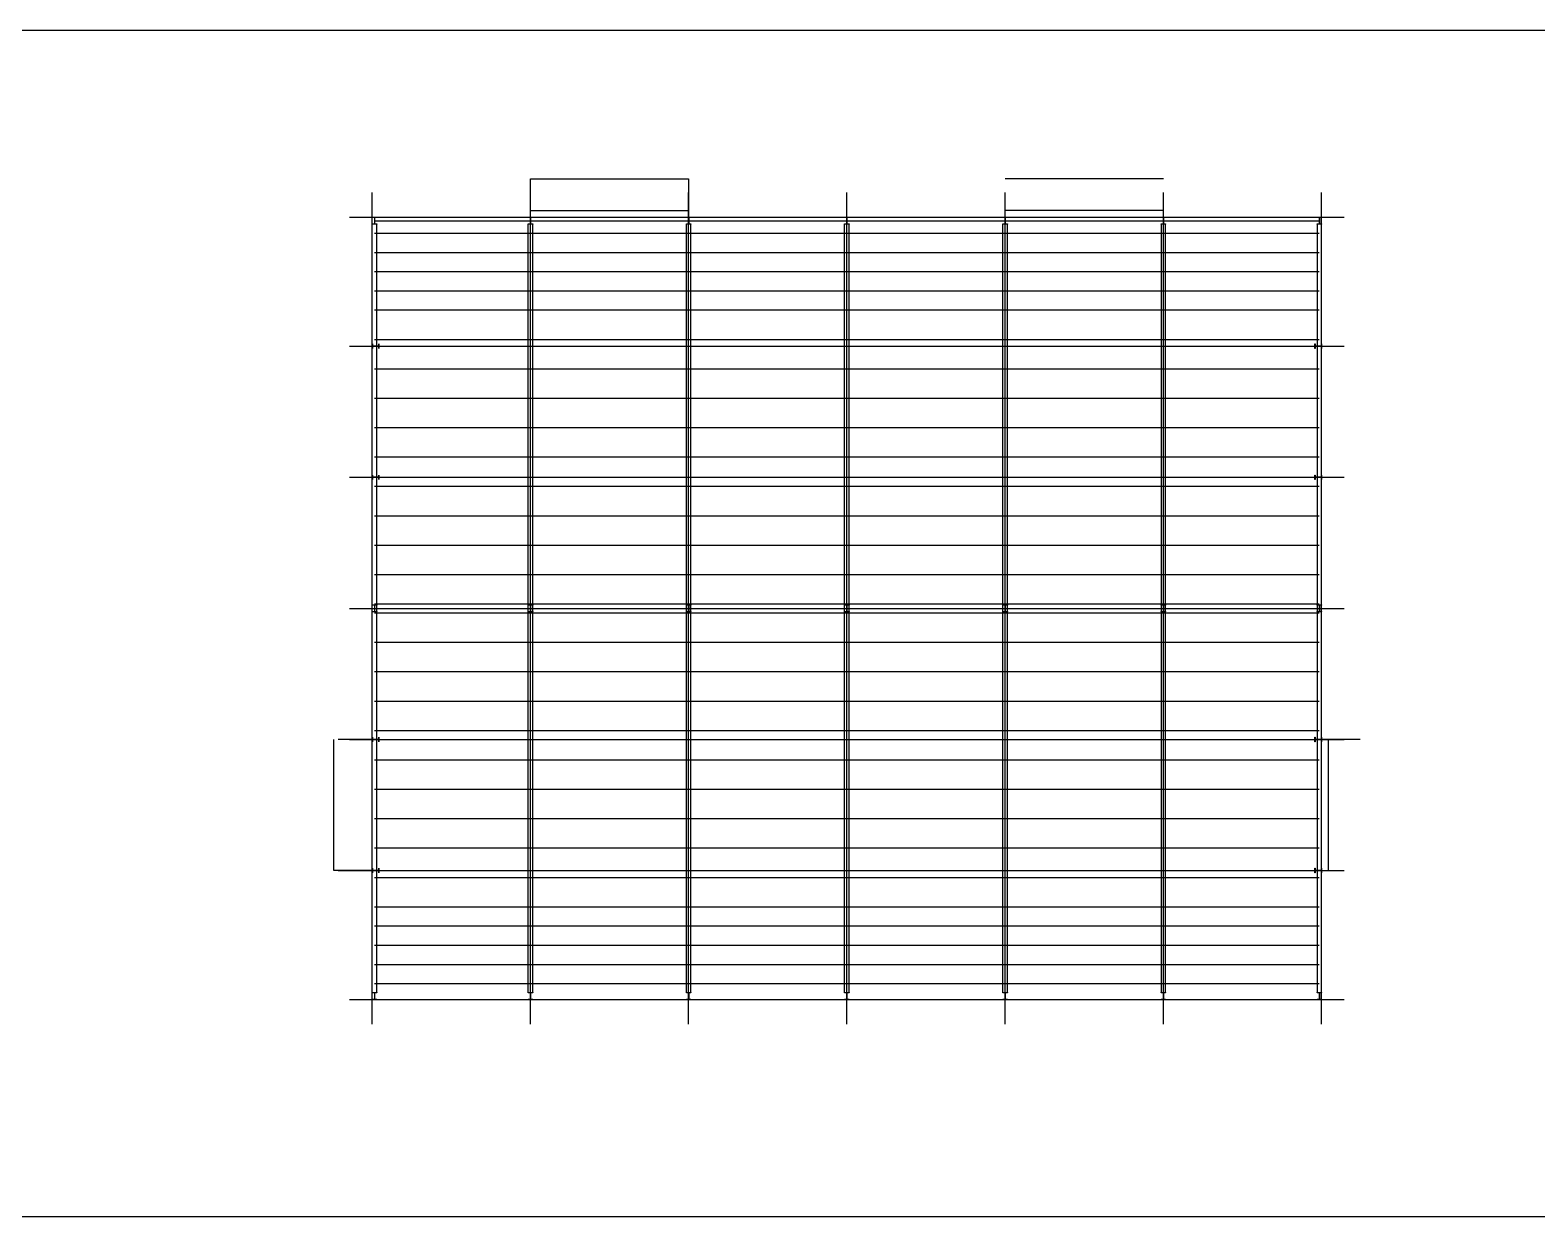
# Model space of a CAD drawing. Extents: x 102162 to 621267, y -39398 to 328893.
# Drawn here: x 296639 to 363292, y 55102 to 107602 of the extents above; entities that cross this region are included whole.
import ezdxf

# ---------------------------------------------------------------- set-up
doc = ezdxf.new("R2010")
doc.units = 0
doc.header["$LTSCALE"] = 1000
doc.header["$MEASUREMENT"] = 0
doc.linetypes.add('DOTE', pattern=[2.42, 2, -0.2, 0.02, -0.2])
doc.layers.add('DOTE', color=1, linetype='Continuous')

msp = doc.modelspace()

# ---------------------------------------------------------------- linework, layer by layer
at = {"color": 0}
for p, q in [((318769.4, 99321.1), (318769.4, 101021.1)), ((318769.4, 101021.1), (325769.4, 101021.1)), ((325769.4, 101021.1), (325769.4, 99321.1)), ((346769.4, 101021.1), (339769.4, 101021.1)), ((318769.4, 99621.1), (325769.4, 99621.1)), ((346769.4, 99621.1), (339769.4, 99621.1))]:
    msp.add_line(p, q, dxfattribs=at)
for p, q in [((318769.4, 99321.1), (318769.4, 100821.1)), ((325769.4, 100821.1), (325769.4, 99321.1)), ((311872.4, 98621.1), (353666.4, 98621.1)), ((311872.4, 97771.1), (353666.4, 97771.1)), ((311872.4, 96921.1), (353666.4, 96921.1)), ((311872.4, 96071.1), (353666.4, 96071.1)), ((311872.4, 95221.1), (353666.4, 95221.1)), ((311872.4, 93921.1), (353666.4, 93921.1)), ((311872.4, 92621.1), (353666.4, 92621.1)), ((311872.4, 91321.1), (353666.4, 91321.1)), ((311872.4, 90021.1), (353666.4, 90021.1)), ((311872.4, 88721.1), (353666.4, 88721.1)), ((311872.4, 87421.1), (353666.4, 87421.1)), ((311872.4, 86121.1), (353666.4, 86121.1)), ((311872.4, 84821.1), (353666.4, 84821.1)), ((311872.4, 83521.1), (353666.4, 83521.1)), ((311872.4, 82221.1), (353666.4, 82221.1)), ((311872.4, 81821.1), (353666.4, 81821.1)), ((311872.4, 80521.1), (353666.4, 80521.1)), ((311872.4, 79221.1), (353666.4, 79221.1)), ((311872.4, 77921.1), (353666.4, 77921.1)), ((310069.4, 70421.1), (310069.4, 76221.1)), ((311769.4, 76221.1), (310269.4, 76221.1)), ((311872.4, 76621.1), (353666.4, 76621.1)), ((355469.4, 76221.1), (353769.4, 76221.1)), ((354069.4, 70421.1), (354069.4, 76221.1)), ((311872.4, 75321.1), (353666.4, 75321.1)), ((311872.4, 74021.1), (353666.4, 74021.1)), ((311872.4, 72721.1), (353666.4, 72721.1)), ((311872.4, 71421.1), (353666.4, 71421.1)), ((311769.4, 70421.1), (310069.4, 70421.1)), ((310269.4, 70421.1), (311769.4, 70421.1)), ((311872.4, 70121.1), (353666.4, 70121.1)), ((311872.4, 68821.1), (353666.4, 68821.1)), ((311872.4, 67971.1), (353666.4, 67971.1)), ((311872.4, 67121.1), (353666.4, 67121.1)), ((311872.4, 66271.1), (353666.4, 66271.1)), ((311872.4, 65421.1), (353666.4, 65421.1))]:
    msp.add_line(p, q)
at = {"color": 4}
for p, q in [((311769.4, 99311.1), (311769.4, 99321.1)), ((311769.4, 99321.1), (311869.4, 99321.1)), ((311869.4, 99321.1), (311969.4, 99321.1)), ((311969.4, 99321.1), (311969.4, 99311.1)), ((318669.4, 99311.1), (318669.4, 99321.1)), ((318669.4, 99321.1), (318769.4, 99321.1)), ((318769.4, 99321.1), (318869.4, 99321.1)), ((318869.4, 99321.1), (318869.4, 99311.1)), ((325669.4, 99311.1), (325669.4, 99321.1)), ((325669.4, 99321.1), (325769.4, 99321.1)), ((325769.4, 99321.1), (325869.4, 99321.1)), ((325869.4, 99321.1), (325869.4, 99311.1)), ((332669.4, 99311.1), (332669.4, 99321.1)), ((332669.4, 99321.1), (332769.4, 99321.1)), ((332769.4, 99321.1), (332869.4, 99321.1)), ((332869.4, 99321.1), (332869.4, 99311.1)), ((339669.4, 99311.1), (339669.4, 99321.1)), ((339669.4, 99321.1), (339769.4, 99321.1)), ((339769.4, 99321.1), (339869.4, 99321.1)), ((339869.4, 99321.1), (339869.4, 99311.1)), ((346669.4, 99311.1), (346669.4, 99321.1)), ((346669.4, 99321.1), (346769.4, 99321.1)), ((346769.4, 99321.1), (346869.4, 99321.1)), ((346869.4, 99321.1), (346869.4, 99311.1)), ((353569.4, 99311.1), (353569.4, 99321.1)), ((353569.4, 99321.1), (353669.4, 99321.1)), ((353669.4, 99321.1), (353769.4, 99321.1)), ((353769.4, 99321.1), (353769.4, 99311.1)), ((311969.4, 99311.1), (311769.4, 99311.1)), ((311769.4, 99021.1), (311769.4, 99031.1)), ((311769.4, 99031.1), (311969.4, 99031.1)), ((311869.4, 99021.1), (311769.4, 99021.1)), ((311769.4, 65021.1), (311769.4, 99021.1)), ((311969.4, 99021.1), (311869.4, 99021.1)), ((311969.4, 99031.1), (311969.4, 99021.1)), ((311969.4, 65021.1), (311969.4, 99021.1)), ((318869.4, 99311.1), (318669.4, 99311.1)), ((318669.4, 99021.1), (318669.4, 99031.1)), ((318669.4, 99031.1), (318869.4, 99031.1)), ((318769.4, 99021.1), (318669.4, 99021.1)), ((318669.4, 65021.1), (318669.4, 99021.1)), ((318869.4, 99021.1), (318769.4, 99021.1)), ((318869.4, 99031.1), (318869.4, 99021.1)), ((318869.4, 65021.1), (318869.4, 99021.1)), ((325869.4, 99311.1), (325669.4, 99311.1)), ((325669.4, 99021.1), (325669.4, 99031.1)), ((325669.4, 99031.1), (325869.4, 99031.1)), ((325769.4, 99021.1), (325669.4, 99021.1)), ((325669.4, 65021.1), (325669.4, 99021.1)), ((325869.4, 99021.1), (325769.4, 99021.1)), ((325869.4, 99031.1), (325869.4, 99021.1)), ((325869.4, 65021.1), (325869.4, 99021.1)), ((332869.4, 99311.1), (332669.4, 99311.1)), ((332669.4, 99021.1), (332669.4, 99031.1)), ((332669.4, 99031.1), (332869.4, 99031.1)), ((332769.4, 99021.1), (332669.4, 99021.1)), ((332669.4, 65021.1), (332669.4, 99021.1)), ((332869.4, 99021.1), (332769.4, 99021.1)), ((332869.4, 99031.1), (332869.4, 99021.1)), ((332869.4, 65021.1), (332869.4, 99021.1)), ((339869.4, 99311.1), (339669.4, 99311.1)), ((339669.4, 99021.1), (339669.4, 99031.1)), ((339669.4, 99031.1), (339869.4, 99031.1)), ((339769.4, 99021.1), (339669.4, 99021.1)), ((339669.4, 65021.1), (339669.4, 99021.1)), ((339869.4, 99021.1), (339769.4, 99021.1)), ((339869.4, 99031.1), (339869.4, 99021.1)), ((339869.4, 65021.1), (339869.4, 99021.1)), ((346869.4, 99311.1), (346669.4, 99311.1)), ((346669.4, 99021.1), (346669.4, 99031.1)), ((346669.4, 99031.1), (346869.4, 99031.1)), ((346769.4, 99021.1), (346669.4, 99021.1)), ((346669.4, 99021.1), (346669.4, 65021.1)), ((346869.4, 99021.1), (346769.4, 99021.1)), ((346869.4, 99031.1), (346869.4, 99021.1)), ((346869.4, 65021.1), (346869.4, 99021.1)), ((353769.4, 99311.1), (353569.4, 99311.1)), ((353569.4, 99021.1), (353569.4, 99031.1)), ((353569.4, 99031.1), (353769.4, 99031.1)), ((353669.4, 99021.1), (353569.4, 99021.1)), ((353569.4, 99021.1), (353569.4, 65021.1)), ((353769.4, 99021.1), (353669.4, 99021.1)), ((353769.4, 99031.1), (353769.4, 99021.1)), ((353769.4, 65021.1), (353769.4, 99021.1)), ((311769.4, 93621.1), (311769.4, 93721.1)), ((311769.4, 93721.1), (311779.4, 93721.1)), ((311769.4, 93521.1), (311769.4, 93621.1)), ((311779.4, 93521.1), (311769.4, 93521.1)), ((311779.4, 93721.1), (311779.4, 93521.1)), ((312059.4, 93521.1), (312059.4, 93721.1)), ((312059.4, 93721.1), (312069.4, 93721.1)), ((312069.4, 93521.1), (312059.4, 93521.1)), ((312069.4, 93721.1), (312069.4, 93621.1)), ((312069.4, 93621.1), (312069.4, 93521.1)), ((353469.4, 93621.1), (353469.4, 93721.1)), ((353469.4, 93721.1), (353479.4, 93721.1)), ((353469.4, 93521.1), (353469.4, 93621.1)), ((353479.4, 93521.1), (353469.4, 93521.1)), ((353479.4, 93721.1), (353479.4, 93521.1)), ((353759.4, 93521.1), (353759.4, 93721.1)), ((353759.4, 93721.1), (353769.4, 93721.1)), ((353769.4, 93521.1), (353759.4, 93521.1)), ((353769.4, 93721.1), (353769.4, 93621.1)), ((353769.4, 93621.1), (353769.4, 93521.1)), ((311769.4, 87821.1), (311769.4, 87921.1)), ((311769.4, 87921.1), (311779.4, 87921.1)), ((311769.4, 87721.1), (311769.4, 87821.1)), ((311779.4, 87721.1), (311769.4, 87721.1)), ((311779.4, 87921.1), (311779.4, 87721.1)), ((312059.4, 87721.1), (312059.4, 87921.1)), ((312059.4, 87921.1), (312069.4, 87921.1)), ((312069.4, 87721.1), (312059.4, 87721.1)), ((312069.4, 87921.1), (312069.4, 87821.1)), ((312069.4, 87821.1), (312069.4, 87721.1)), ((353469.4, 87821.1), (353469.4, 87921.1)), ((353469.4, 87921.1), (353479.4, 87921.1)), ((353469.4, 87721.1), (353469.4, 87821.1)), ((353479.4, 87721.1), (353469.4, 87721.1)), ((353479.4, 87921.1), (353479.4, 87721.1)), ((353759.4, 87721.1), (353759.4, 87921.1)), ((353759.4, 87921.1), (353769.4, 87921.1)), ((353769.4, 87721.1), (353759.4, 87721.1)), ((353769.4, 87921.1), (353769.4, 87821.1)), ((353769.4, 87821.1), (353769.4, 87721.1)), ((311769.4, 82161.1), (311769.4, 82171.1)), ((311769.4, 82171.1), (311869.4, 82171.1)), ((311969.4, 82161.1), (311769.4, 82161.1)), ((311869.4, 82171.1), (311969.4, 82171.1)), ((311969.4, 82171.1), (311969.4, 82161.1)), ((318669.4, 82161.1), (318669.4, 82171.1)), ((318669.4, 82171.1), (318769.4, 82171.1)), ((318869.4, 82161.1), (318669.4, 82161.1)), ((318769.4, 82171.1), (318869.4, 82171.1)), ((318869.4, 82171.1), (318869.4, 82161.1)), ((325669.4, 82161.1), (325669.4, 82171.1)), ((325669.4, 82171.1), (325769.4, 82171.1)), ((325869.4, 82161.1), (325669.4, 82161.1)), ((325769.4, 82171.1), (325869.4, 82171.1)), ((325869.4, 82171.1), (325869.4, 82161.1)), ((332669.4, 82161.1), (332669.4, 82171.1)), ((332669.4, 82171.1), (332769.4, 82171.1)), ((332869.4, 82161.1), (332669.4, 82161.1)), ((332769.4, 82171.1), (332869.4, 82171.1)), ((332869.4, 82171.1), (332869.4, 82161.1)), ((339669.4, 82161.1), (339669.4, 82171.1)), ((339669.4, 82171.1), (339769.4, 82171.1)), ((339869.4, 82161.1), (339669.4, 82161.1)), ((339769.4, 82171.1), (339869.4, 82171.1)), ((339869.4, 82171.1), (339869.4, 82161.1)), ((346669.4, 82161.1), (346669.4, 82171.1)), ((346669.4, 82171.1), (346769.4, 82171.1)), ((346869.4, 82161.1), (346669.4, 82161.1)), ((346769.4, 82171.1), (346869.4, 82171.1)), ((346869.4, 82171.1), (346869.4, 82161.1)), ((353569.4, 82161.1), (353569.4, 82171.1)), ((353569.4, 82171.1), (353669.4, 82171.1)), ((353769.4, 82161.1), (353569.4, 82161.1)), ((353669.4, 82171.1), (353769.4, 82171.1)), ((353769.4, 82171.1), (353769.4, 82161.1)), ((311769.4, 81871.1), (311769.4, 81881.1)), ((311769.4, 81881.1), (311969.4, 81881.1)), ((311869.4, 81871.1), (311769.4, 81871.1)), ((311969.4, 81871.1), (311869.4, 81871.1)), ((311969.4, 81881.1), (311969.4, 81871.1)), ((318669.4, 81871.1), (318669.4, 81881.1)), ((318669.4, 81881.1), (318869.4, 81881.1)), ((318769.4, 81871.1), (318669.4, 81871.1)), ((318869.4, 81871.1), (318769.4, 81871.1)), ((318869.4, 81881.1), (318869.4, 81871.1)), ((325669.4, 81871.1), (325669.4, 81881.1)), ((325669.4, 81881.1), (325869.4, 81881.1)), ((325769.4, 81871.1), (325669.4, 81871.1)), ((325869.4, 81871.1), (325769.4, 81871.1)), ((325869.4, 81881.1), (325869.4, 81871.1)), ((332669.4, 81871.1), (332669.4, 81881.1)), ((332669.4, 81881.1), (332869.4, 81881.1)), ((332769.4, 81871.1), (332669.4, 81871.1)), ((332869.4, 81871.1), (332769.4, 81871.1)), ((332869.4, 81881.1), (332869.4, 81871.1)), ((339669.4, 81871.1), (339669.4, 81881.1)), ((339669.4, 81881.1), (339869.4, 81881.1)), ((339769.4, 81871.1), (339669.4, 81871.1)), ((339869.4, 81871.1), (339769.4, 81871.1)), ((339869.4, 81881.1), (339869.4, 81871.1)), ((346669.4, 81871.1), (346669.4, 81881.1)), ((346669.4, 81881.1), (346869.4, 81881.1)), ((346769.4, 81871.1), (346669.4, 81871.1)), ((346869.4, 81871.1), (346769.4, 81871.1)), ((346869.4, 81881.1), (346869.4, 81871.1)), ((353569.4, 81871.1), (353569.4, 81881.1)), ((353569.4, 81881.1), (353769.4, 81881.1)), ((353669.4, 81871.1), (353569.4, 81871.1)), ((353769.4, 81871.1), (353669.4, 81871.1)), ((353769.4, 81881.1), (353769.4, 81871.1)), ((311769.4, 76221.1), (311769.4, 76321.1)), ((311769.4, 76321.1), (311779.4, 76321.1)), ((311769.4, 76121.1), (311769.4, 76221.1)), ((311779.4, 76121.1), (311769.4, 76121.1)), ((311779.4, 76321.1), (311779.4, 76121.1)), ((312059.4, 76121.1), (312059.4, 76321.1)), ((312059.4, 76321.1), (312069.4, 76321.1)), ((312069.4, 76121.1), (312059.4, 76121.1)), ((312069.4, 76321.1), (312069.4, 76221.1)), ((312069.4, 76221.1), (312069.4, 76121.1)), ((353469.4, 76221.1), (353469.4, 76321.1)), ((353469.4, 76321.1), (353479.4, 76321.1)), ((353469.4, 76121.1), (353469.4, 76221.1)), ((353479.4, 76121.1), (353469.4, 76121.1)), ((353479.4, 76321.1), (353479.4, 76121.1)), ((353759.4, 76121.1), (353759.4, 76321.1)), ((353759.4, 76321.1), (353769.4, 76321.1)), ((353769.4, 76121.1), (353759.4, 76121.1)), ((353769.4, 76321.1), (353769.4, 76221.1)), ((353769.4, 76221.1), (353769.4, 76121.1)), ((311769.4, 70421.1), (311769.4, 70521.1)), ((311769.4, 70521.1), (311779.4, 70521.1)), ((311769.4, 70321.1), (311769.4, 70421.1)), ((311779.4, 70321.1), (311769.4, 70321.1)), ((311779.4, 70521.1), (311779.4, 70321.1)), ((312059.4, 70321.1), (312059.4, 70521.1)), ((312059.4, 70521.1), (312069.4, 70521.1)), ((312069.4, 70321.1), (312059.4, 70321.1)), ((312069.4, 70521.1), (312069.4, 70421.1)), ((312069.4, 70421.1), (312069.4, 70321.1)), ((353469.4, 70421.1), (353469.4, 70521.1)), ((353469.4, 70521.1), (353479.4, 70521.1)), ((353469.4, 70321.1), (353469.4, 70421.1)), ((353479.4, 70321.1), (353469.4, 70321.1)), ((353479.4, 70521.1), (353479.4, 70321.1)), ((353759.4, 70321.1), (353759.4, 70521.1)), ((353759.4, 70521.1), (353769.4, 70521.1)), ((353769.4, 70321.1), (353759.4, 70321.1)), ((353769.4, 70521.1), (353769.4, 70421.1)), ((353769.4, 70421.1), (353769.4, 70321.1)), ((311769.4, 65011.1), (311769.4, 65021.1)), ((311769.4, 65021.1), (311869.4, 65021.1)), ((311969.4, 65011.1), (311769.4, 65011.1)), ((311769.4, 64721.1), (311769.4, 64731.1)), ((311769.4, 64731.1), (311969.4, 64731.1)), ((311869.4, 64721.1), (311769.4, 64721.1)), ((311869.4, 65021.1), (311969.4, 65021.1)), ((311969.4, 64721.1), (311869.4, 64721.1)), ((311969.4, 65021.1), (311969.4, 65011.1)), ((311969.4, 64731.1), (311969.4, 64721.1)), ((318669.4, 65011.1), (318669.4, 65021.1)), ((318669.4, 65021.1), (318769.4, 65021.1)), ((318869.4, 65011.1), (318669.4, 65011.1)), ((318669.4, 64721.1), (318669.4, 64731.1)), ((318669.4, 64731.1), (318869.4, 64731.1)), ((318769.4, 64721.1), (318669.4, 64721.1)), ((318769.4, 65021.1), (318869.4, 65021.1)), ((318869.4, 64721.1), (318769.4, 64721.1)), ((318869.4, 65021.1), (318869.4, 65011.1)), ((318869.4, 64731.1), (318869.4, 64721.1)), ((325669.4, 65011.1), (325669.4, 65021.1)), ((325669.4, 65021.1), (325769.4, 65021.1)), ((325869.4, 65011.1), (325669.4, 65011.1)), ((325669.4, 64721.1), (325669.4, 64731.1)), ((325669.4, 64731.1), (325869.4, 64731.1)), ((325769.4, 64721.1), (325669.4, 64721.1)), ((325769.4, 65021.1), (325869.4, 65021.1)), ((325869.4, 64721.1), (325769.4, 64721.1)), ((325869.4, 65021.1), (325869.4, 65011.1)), ((325869.4, 64731.1), (325869.4, 64721.1)), ((332669.4, 65011.1), (332669.4, 65021.1)), ((332669.4, 65021.1), (332769.4, 65021.1)), ((332869.4, 65011.1), (332669.4, 65011.1)), ((332669.4, 64721.1), (332669.4, 64731.1)), ((332669.4, 64731.1), (332869.4, 64731.1)), ((332769.4, 64721.1), (332669.4, 64721.1)), ((332769.4, 65021.1), (332869.4, 65021.1)), ((332869.4, 64721.1), (332769.4, 64721.1)), ((332869.4, 65021.1), (332869.4, 65011.1)), ((332869.4, 64731.1), (332869.4, 64721.1)), ((339669.4, 65011.1), (339669.4, 65021.1)), ((339669.4, 65021.1), (339769.4, 65021.1)), ((339869.4, 65011.1), (339669.4, 65011.1)), ((339669.4, 64721.1), (339669.4, 64731.1)), ((339669.4, 64731.1), (339869.4, 64731.1)), ((339769.4, 64721.1), (339669.4, 64721.1)), ((339769.4, 65021.1), (339869.4, 65021.1)), ((339869.4, 64721.1), (339769.4, 64721.1)), ((339869.4, 65021.1), (339869.4, 65011.1)), ((339869.4, 64731.1), (339869.4, 64721.1)), ((346669.4, 65011.1), (346669.4, 65021.1)), ((346669.4, 65021.1), (346769.4, 65021.1)), ((346869.4, 65011.1), (346669.4, 65011.1)), ((346669.4, 64721.1), (346669.4, 64731.1)), ((346669.4, 64731.1), (346869.4, 64731.1)), ((346769.4, 64721.1), (346669.4, 64721.1)), ((346769.4, 65021.1), (346869.4, 65021.1)), ((346869.4, 64721.1), (346769.4, 64721.1)), ((346869.4, 65021.1), (346869.4, 65011.1)), ((346869.4, 64731.1), (346869.4, 64721.1)), ((353569.4, 65011.1), (353569.4, 65021.1)), ((353569.4, 65021.1), (353669.4, 65021.1)), ((353769.4, 65011.1), (353569.4, 65011.1)), ((353569.4, 64721.1), (353569.4, 64731.1)), ((353569.4, 64731.1), (353769.4, 64731.1)), ((353669.4, 64721.1), (353569.4, 64721.1)), ((353669.4, 65021.1), (353769.4, 65021.1)), ((353769.4, 64721.1), (353669.4, 64721.1)), ((353769.4, 65021.1), (353769.4, 65011.1)), ((353769.4, 64731.1), (353769.4, 64721.1))]:
    msp.add_line(p, q, dxfattribs=at)
at = {"color": 1, "linetype": 'DOTE'}
for p, q in [((318769.4, 99321.1), (318769.4, 99021.1)), ((325769.4, 99321.1), (325769.4, 99021.1)), ((332769.4, 99321.1), (332769.4, 99021.1)), ((339769.4, 99321.1), (339769.4, 99021.1)), ((346769.4, 99321.1), (346769.4, 99021.1)), ((311869.4, 82171.1), (311869.4, 81871.1)), ((318769.4, 82171.1), (318769.4, 81871.1)), ((325769.4, 82171.1), (325769.4, 81871.1)), ((332769.4, 82171.1), (332769.4, 81871.1)), ((339769.4, 82171.1), (339769.4, 81871.1)), ((346769.4, 82171.1), (346769.4, 81871.1)), ((353669.4, 82171.1), (353669.4, 81871.1)), ((311869.4, 65021.1), (311869.4, 64721.1)), ((318769.4, 65021.1), (318769.4, 64721.1)), ((325769.4, 65021.1), (325769.4, 64721.1)), ((332769.4, 65021.1), (332769.4, 64721.1)), ((339769.4, 65021.1), (339769.4, 64721.1)), ((346769.4, 65021.1), (346769.4, 64721.1)), ((353669.4, 65021.1), (353669.4, 64721.1))]:
    msp.add_line(p, q, dxfattribs=at)
at = {"color": 4, "linetype": 'DOTE'}
for p, q in [((311866.4, 99311.1), (311866.4, 99031.1)), ((311872.4, 99311.1), (311872.4, 99031.1)), ((318766.4, 99311.1), (318766.4, 99031.1)), ((318772.4, 99311.1), (318772.4, 99031.1)), ((325766.4, 99311.1), (325766.4, 99031.1)), ((325772.4, 99311.1), (325772.4, 99031.1)), ((332766.4, 99311.1), (332766.4, 99031.1)), ((332772.4, 99311.1), (332772.4, 99031.1)), ((339766.4, 99311.1), (339766.4, 99031.1)), ((339772.4, 99311.1), (339772.4, 99031.1)), ((346766.4, 99311.1), (346766.4, 99031.1)), ((346772.4, 99311.1), (346772.4, 99031.1)), ((353666.4, 99311.1), (353666.4, 99031.1)), ((353672.4, 99311.1), (353672.4, 99031.1)), ((312059.4, 93624.1), (311779.4, 93624.1)), ((312059.4, 93618.1), (311779.4, 93618.1)), ((353759.4, 93624.1), (353479.4, 93624.1)), ((353759.4, 93618.1), (353479.4, 93618.1)), ((312059.4, 87824.1), (311779.4, 87824.1)), ((312059.4, 87818.1), (311779.4, 87818.1)), ((353759.4, 87824.1), (353479.4, 87824.1)), ((353759.4, 87818.1), (353479.4, 87818.1)), ((311866.4, 82161.1), (311866.4, 81881.1)), ((311872.4, 82161.1), (311872.4, 81881.1)), ((318766.4, 82161.1), (318766.4, 81881.1)), ((318772.4, 82161.1), (318772.4, 81881.1)), ((325766.4, 82161.1), (325766.4, 81881.1)), ((325772.4, 82161.1), (325772.4, 81881.1)), ((332766.4, 82161.1), (332766.4, 81881.1)), ((332772.4, 82161.1), (332772.4, 81881.1)), ((339766.4, 82161.1), (339766.4, 81881.1)), ((339772.4, 82161.1), (339772.4, 81881.1)), ((346766.4, 82161.1), (346766.4, 81881.1)), ((346772.4, 82161.1), (346772.4, 81881.1)), ((353666.4, 82161.1), (353666.4, 81881.1)), ((353672.4, 82161.1), (353672.4, 81881.1)), ((312059.4, 76224.1), (311779.4, 76224.1)), ((312059.4, 76218.1), (311779.4, 76218.1)), ((353759.4, 76224.1), (353479.4, 76224.1)), ((353759.4, 76218.1), (353479.4, 76218.1)), ((312059.4, 70424.1), (311779.4, 70424.1)), ((312059.4, 70418.1), (311779.4, 70418.1)), ((353759.4, 70424.1), (353479.4, 70424.1)), ((353759.4, 70418.1), (353479.4, 70418.1)), ((311866.4, 65011.1), (311866.4, 64731.1)), ((311872.4, 65011.1), (311872.4, 64731.1)), ((318766.4, 65011.1), (318766.4, 64731.1)), ((318772.4, 65011.1), (318772.4, 64731.1)), ((325766.4, 65011.1), (325766.4, 64731.1)), ((325772.4, 65011.1), (325772.4, 64731.1)), ((332766.4, 65011.1), (332766.4, 64731.1)), ((332772.4, 65011.1), (332772.4, 64731.1)), ((339766.4, 65011.1), (339766.4, 64731.1)), ((339772.4, 65011.1), (339772.4, 64731.1)), ((346766.4, 65011.1), (346766.4, 64731.1)), ((346772.4, 65011.1), (346772.4, 64731.1)), ((353666.4, 65011.1), (353666.4, 64731.1)), ((353672.4, 65011.1), (353672.4, 64731.1))]:
    msp.add_line(p, q, dxfattribs=at)
at = {"color": 2}
for p, q in [((311872.4, 99171.1), (353666.4, 99171.1)), ((312069.4, 93621.1), (318769.4, 93621.1)), ((346969.4, 93621.1), (353669.4, 93621.1)), ((311969.4, 87821.1), (318769.4, 87821.1)), ((346869.4, 87821.1), (353669.4, 87821.1)), ((311872.4, 82021.1), (353666.4, 82021.1)), ((311969.4, 76221.1), (318769.4, 76221.1)), ((346869.4, 76221.1), (353669.4, 76221.1)), ((311969.4, 70421.1), (318769.4, 70421.1)), ((346869.4, 70421.1), (353669.4, 70421.1))]:
    msp.add_line(p, q, dxfattribs=at)
msp.add_lwpolyline([(295211.7, 107601.7), (369461.7, 107601.7), (369461.7, 55101.7), (295211.7, 55101.7)], close=True)
at = {"layer": 'DOTE'}
for p, q in [((311769.4, 63621.1), (311769.4, 100421.1)), ((318769.4, 63621.1), (318769.4, 100421.1)), ((325769.4, 63621.1), (325769.4, 100421.1)), ((332769.4, 63621.1), (332769.4, 100421.1)), ((339769.4, 63621.1), (339769.4, 100421.1)), ((346769.4, 63621.1), (346769.4, 100421.1)), ((353769.4, 63621.1), (353769.4, 100421.1)), ((310769.4, 99321.1), (354769.4, 99321.1)), ((310769.4, 93621.1), (354769.4, 93621.1)), ((310769.4, 87821.1), (354769.4, 87821.1)), ((310769.4, 82021.1), (354769.4, 82021.1)), ((310769.4, 76221.1), (354769.4, 76221.1)), ((310769.4, 70421.1), (354769.4, 70421.1)), ((310769.4, 64721.1), (354769.4, 64721.1))]:
    msp.add_line(p, q, dxfattribs=at)

doc.saveas('drawing.dxf')
